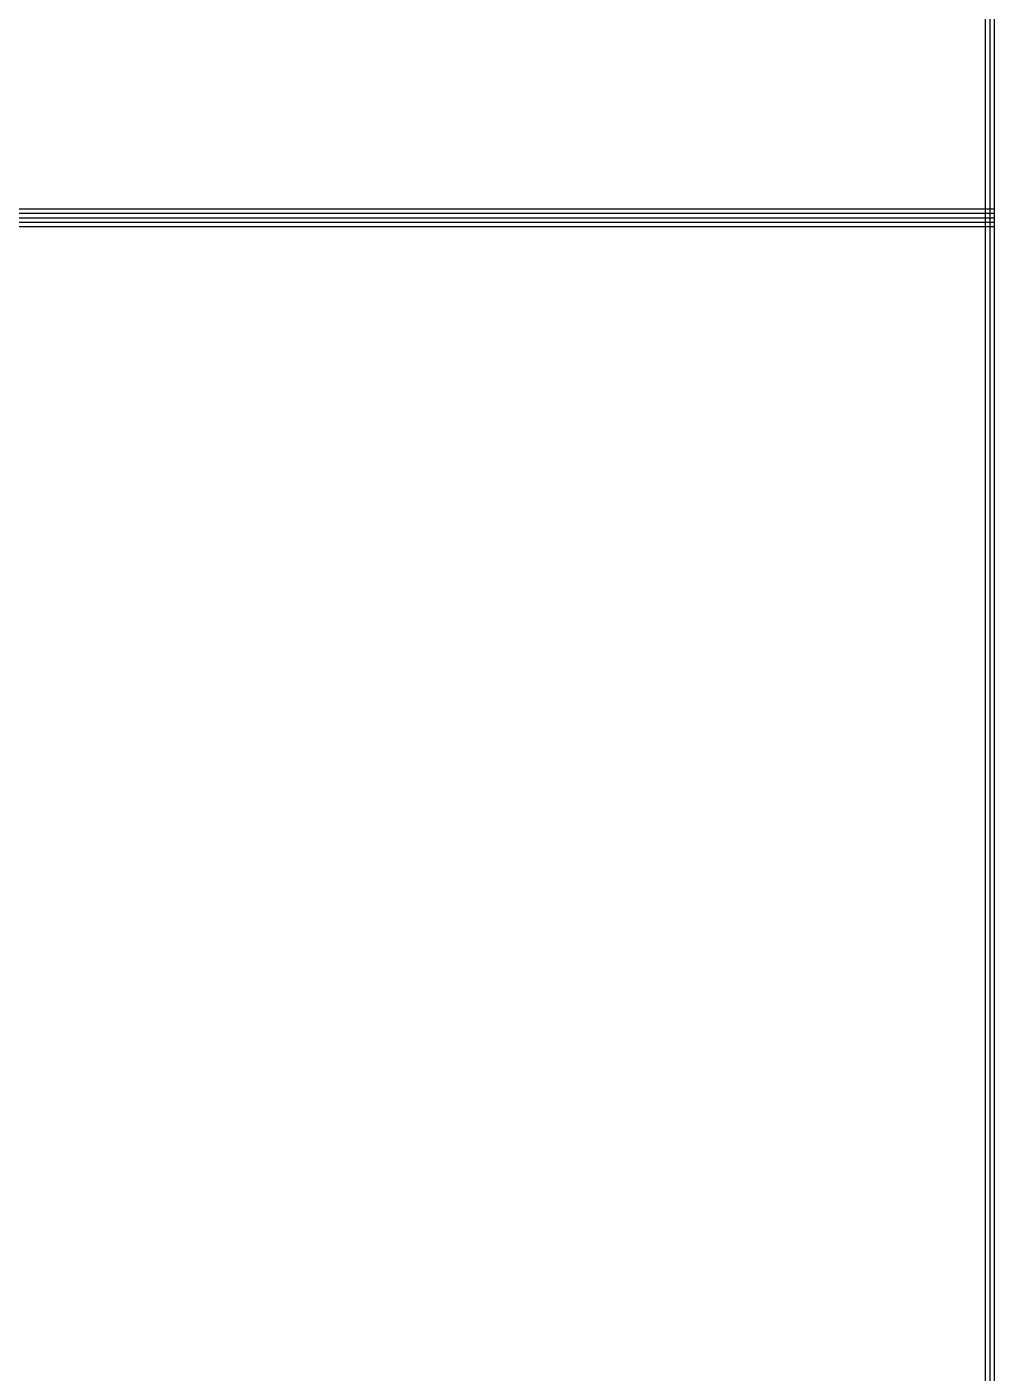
# Model space of a CAD drawing. Header units: millimetres. Extents: x 2046 to 14753, y 2361 to 29276.
# Drawn here: x 8059 to 9159, y 6716 to 8247 of the extents above; entities that cross this region are included whole.
import ezdxf

# ---------------------------------------------------------------- set-up
doc = ezdxf.new("R2010")
doc.units = ezdxf.units.MM
doc.layers.add('yazi', color=251, linetype='Continuous', lineweight=25)

msp = doc.modelspace()

# ---------------------------------------------------------------- linework, layer by layer
at = {"layer": 'yazi'}
for points in [[(9148.746, 11151.662), (9148.746, 2381.267)], [(9153.746, 11151.662), (9153.746, 2381.267)], [(9158.746, 11151.662), (9158.746, 2381.267)], [(2995.515, 8040.024), (9158.746, 8040.024)], [(2995.515, 8035.024), (9158.746, 8035.024)], [(2995.515, 8030.024), (9158.746, 8030.024)], [(2995.515, 8025.024), (9158.746, 8025.024)], [(2045.615, 8020.024), (9158.746, 8020.024)]]:
    msp.add_lwpolyline(points, dxfattribs=at)

doc.saveas('drawing.dxf')
